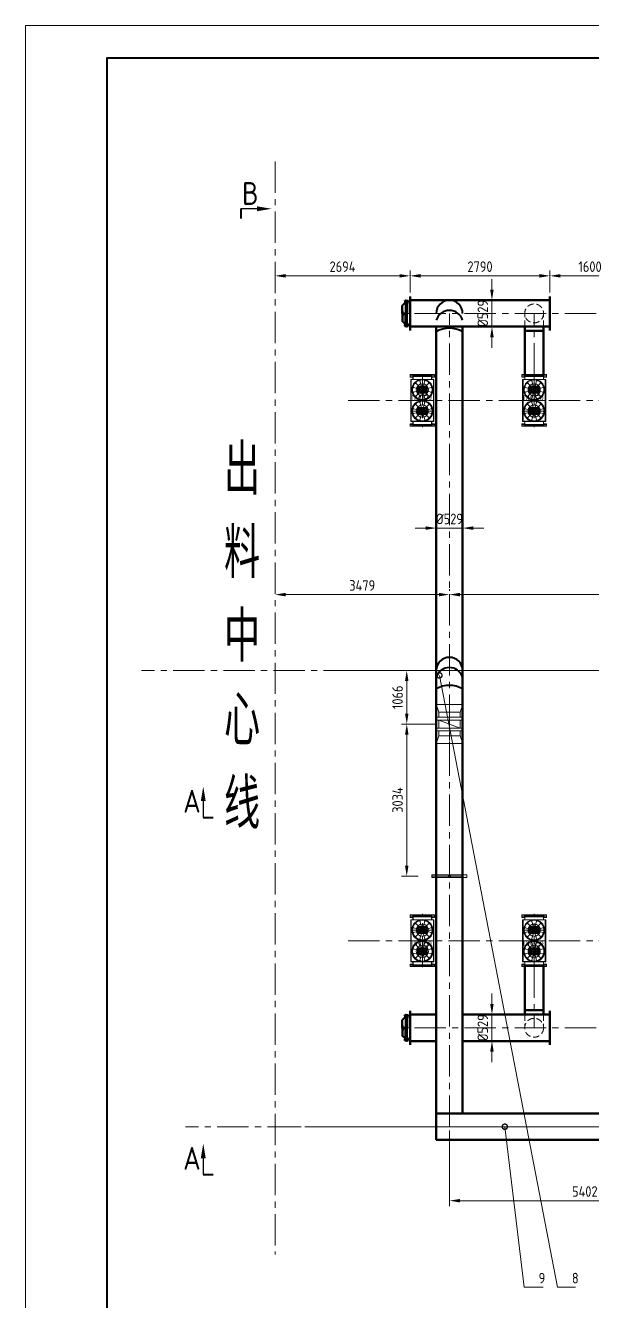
# Model space of a CAD drawing. Header units: millimetres. Extents: x 188205 to 604756, y -401673 to 15123.
# Drawn here: x 342709 to 354019, y -366133 to -340676 of the extents above; entities that cross this region are included whole.
import ezdxf
from ezdxf.enums import TextEntityAlignment as Align

# ---------------------------------------------------------------- set-up
doc = ezdxf.new("R2010")
doc.units = ezdxf.units.MM
doc.header["$LTSCALE"] = 500
for name, pattern in [('CENTER', [2, 1.25, -0.25, 0.25, -0.25]), ('CONTINOUS', [0]), ('DASHED2', [0.375, 0.25, -0.125]), ('PHANTOM2', [1.25, 0.625, -0.125, 0.125, -0.125, 0.125, -0.125])]:
    doc.linetypes.add(name, pattern=pattern)
for name, color, linetype, lineweight in [('2D', 4, 'PHANTOM2', 20), ('BIAOZHU', 3, 'Continuous', 25), ('SHI', 7, 'Continuous', 40), ('WEN', 3, 'Continuous', 20), ('XI', 2, 'Continuous', 20), ('XU', 6, 'DASHED2', 20), ('ZHONG', 1, 'CENTER', 20), ('中心线', 1, 'CENTER', 18)]:
    doc.layers.add(name, color=color, linetype=linetype, lineweight=lineweight)
doc.layers.add('air', color=7, linetype='Continuous', lineweight=50, true_color=0x77bec0)
doc.layers.add('HAN', color=9, linetype='Continuous')
doc.layers.add('X1', color=4, linetype='Continuous')
doc.styles.add('GB', font='gbenor.shx', dxfattribs={"bigfont": 'gbcbig.shx'})
doc.dimstyles.new('ISO-60', dxfattribs={"dimscale": 60, "dimtxt": 3.5, "dimasz": 3.5, "dimexe": 1.8, "dimexo": 1.25, "dimgap": 1.3, "dimtad": 1, "dimrnd": 1, "dimdsep": 46, "dimtxsty": 'GB', "dimcen": 0, "dimclrd": 3, "dimclre": 3, "dimclrt": 256, "dimadec": 0, "dimazin": 0, "dimtfac": 1, "dimtix": 1, "dimtmove": 0, "dimatfit": 3, "dimldrblk": 'DOTSMALL', "dimfxl": 0, "dimlwd": 20, "dimlwe": 20, "dimarcsym": 0})
pattern_1 = [(45, (-4402.3579, -2894.9538), (-0.71178518, 0.71178518), [])]
pattern_2 = [(45, (-4402.3579, -2812.4112), (-0.71178518, 0.71178518), [])]
pattern_3 = [(45, (204.382, -1206.0965), (-3.558926, 3.558926), [])]
pattern_4 = [(45, (204.3822, -1206.0965), (-0.7117852, 0.7117852), [])]

# ---------------------------------------------------------------- blocks, each defined once
blk = doc.blocks.new('防爆膜-DN400')
at = {"layer": 'WEN'}
h = blk.add_hatch(dxfattribs=at)
h.set_pattern_fill('ANSI31', color=256, scale=8.05293, style=0)
h.set_pattern_definition(pattern_1)
h.paths.add_polyline_path([(-76, -41), (-77, -41), (-77, -135), (-76, -135)])
h = blk.add_hatch(dxfattribs=at)
h.set_pattern_fill('ANSI31', color=256, scale=8.05293, style=0)
h.set_pattern_definition(pattern_1)
h.paths.add_polyline_path([(-76, -135), (-77, -135), (-77, -209), (-76, -209)])
at = {"layer": 'X1'}
h = blk.add_hatch(dxfattribs=at)
h.set_pattern_fill('ANSI31', color=256, scale=40.26465, style=0)
h.set_pattern_definition(pattern_3)
h.paths.add_polyline_path([(-56, 256), (-56, 256), (-56, 258), (-69, 258), (-69, 251), (-56, 251)])
h.paths.add_polyline_path([(-79, 258), (-93, 258), (-93, 251), (-79, 251)])
h.paths.add_polyline_path([(-79, 231), (-79, 232), (-93, 232), (-93, 227), (-93, 214), (-77, 214), (-77, 229)])
h.paths.add_polyline_path([(-56, 232), (-69, 232), (-69, 231, -0.198912), (-69, 231), (-72, 229), (-72, 214), (-56, 214)])
h = blk.add_hatch(dxfattribs=at)
h.set_pattern_fill('ANSI31', color=256, scale=24.15879, style=0)
h.set_pattern_definition([(45, (-2178.5933, -2894.9538), (-2.1353555, 2.1353555), [])])
h.paths.add_polyline_path([(-152, 45), (-157, 48), (-157, 21), (-152, 18)])
h.paths.add_polyline_path([(-147, 42), (-152, 45), (-152, 18), (-147, 16)])
h.paths.add_polyline_path([(-152, 18), (-157, 21), (-157, 6), (-152, 6)])
h.paths.add_polyline_path([(-147, 16), (-152, 18), (-152, 6), (-147, 6)])
h.paths.add_polyline_path([(-147, 48), (-152, 48), (-152, 45), (-147, 42)])
h.paths.add_polyline_path([(-152, 48), (-157, 48), (-157, 48), (-152, 45)])
h.paths.add_polyline_path([(-152, -6), (-157, -6), (-157, -48), (-152, -48)])
h.paths.add_polyline_path([(-147, -6), (-152, -6), (-152, -48), (-147, -48)])
h = blk.add_hatch(dxfattribs=at)
h.set_pattern_fill('ANSI31', color=256, scale=8.05293, angle=90, style=0)
h.set_pattern_definition([(135, (204.3822, -1206.0965), (-0.7117852, -0.7117852), [])])
h.paths.add_polyline_path([(-76, 229), (-77, 229), (-77, 193), (-76, 193)])
h = blk.add_hatch(dxfattribs=at)
h.set_pattern_fill('ANSI31', color=256, scale=8.05293, angle=90, style=0)
h.set_pattern_definition([(135, (204.3822, -1200.7151), (-0.7117852, -0.7117852), [])])
h.paths.add_polyline_path([(-76, 193), (-77, 193), (-77, 193), (-77, 135), (-76, 135)])
h = blk.add_hatch(dxfattribs=at)
h.set_pattern_fill('ANSI31', color=256, scale=8.05293, style=0)
h.set_pattern_definition([(315, (-4402.3579, 2894.9538), (-0.71178518, -0.71178518), [])])
h.paths.add_polyline_path([(-76, 41), (-77, 41), (-77, 135), (-76, 135)])
h = blk.add_hatch(dxfattribs=at)
h.set_pattern_fill('ANSI31', color=256, scale=8.05293, style=0)
h.set_pattern_definition(pattern_4)
h.paths.add_polyline_path([(-76, 40), (-77, 40), (-77, 0), (-76, 0)])
at = {"layer": 'X1', "ltscale": 0.5}
h = blk.add_hatch(dxfattribs=at)
h.set_pattern_fill('ANSI37', color=256, scale=16.10586, style=0)
h.set_pattern_definition([(45, (204.3822, -1206.0965), (-1.4235704, 1.4235704), []), (135, (204.3822, -1206.0965), (-1.4235704, -1.4235704), [])])
h.paths.add_polyline_path([(-72, 229), (-76, 229), (-76, 214), (-72, 214)])
h = blk.add_hatch(dxfattribs=at)
h.set_pattern_fill('ANSI31', color=256, scale=40.26465, style=0)
h.set_pattern_definition(pattern_3)
h.paths.add_polyline_path([(-93, -232), (-79, -232), (-79, -231), (-77, -229), (-77, -214), (-93, -214)])
h.paths.add_polyline_path([(-93, -251), (-93, -256), (-93, -258), (-79, -258), (-79, -251)])
at = {"layer": 'X1'}
h = blk.add_hatch(dxfattribs=at)
h.set_pattern_fill('ANSI31', color=256, scale=8.05293, style=0)
h.set_pattern_definition(pattern_4)
h.paths.add_polyline_path([(-76, 0), (-77, 0), (-77, -41), (-76, -41)])
at = {"layer": 'X1', "ltscale": 0.5}
h = blk.add_hatch(dxfattribs=at)
h.set_pattern_fill('ANSI31', color=256, scale=8.05293, style=0)
h.set_pattern_definition(pattern_2)
h.paths.add_polyline_path([(-76, -126), (-77, -126), (-77, -188), (-76, -188)])
at = {"layer": 'X1'}
h = blk.add_hatch(dxfattribs=at)
h.set_pattern_fill('ANSI31', color=256, scale=8.05293, style=0)
h.set_pattern_definition(pattern_2)
h.paths.add_polyline_path([(-76, -188), (-77, -188), (-77, -230), (-76, -230)])
at = {"layer": 'X1', "ltscale": 0.5}
h = blk.add_hatch(dxfattribs=at)
h.set_pattern_fill('ANSI31', color=256, scale=40.26465, style=0)
h.set_pattern_definition(pattern_3)
h.paths.add_polyline_path([(-72, -229), (-69, -231, -0.198912), (-69, -231), (-69, -232), (-56, -232), (-56, -227), (-56, -214), (-72, -214)])
h.paths.add_polyline_path([(-56, -258), (-56, -251), (-69, -251), (-69, -258)])
at = {"layer": '2D'}
for p, q in [((-61, 0), (-61, 214)), ((-61, 213), (0, 213)), ((-61, 210), (0, 210)), ((-61, 0), (-61, -214)), ((-61, -210), (0, -210)), ((-61, -213), (0, -213))]:
    blk.add_line(p, q, dxfattribs=at)
at = {"layer": 'HAN', "linetype": 'Continuous'}
for p, q in [((-160, 6), (-143, 6)), ((-97, 6), (-106, 6)), ((-82, 6), (-81, 6)), ((-160, -6), (-143, -6)), ((-97, -6), (-106, -6)), ((-82, -6), (-81, -6))]:
    blk.add_line(p, q, dxfattribs=at)
at = {"layer": 'HAN'}
for p, q in [((-91, 249), (-56, 249)), ((-91, 235), (-56, 235)), ((-38, 249), (-35, 249)), ((-38, 235), (-35, 235)), ((-91, -235), (-56, -235)), ((-91, -249), (-56, -249)), ((-38, -235), (-35, -235)), ((-38, -249), (-35, -249))]:
    blk.add_line(p, q, dxfattribs=at)
at = {"layer": 'SHI'}
for p, q in [((-105, 252), (-103, 256)), ((-103, 256), (-95, 256)), ((-95, 256), (-93, 256)), ((-95, 227), (-95, 256)), ((-95, 256), (-95, 228)), ((-93, 258), (-93, 10)), ((-79, 258), (-93, 258)), ((-79, 258), (-93, 258)), ((-93, 258), (-93, 199)), ((-93, 227), (-93, 256)), ((-79, 250), (-79, 258)), ((-69, 250), (-69, 258)), ((-69, 258), (-56, 258)), ((-56, 258), (-56, 0)), ((-56, 256), (-53, 256)), ((-56, 256), (-56, 228)), ((-56, 227), (-56, 256)), ((-53, 252), (-51, 256)), ((-53, 227), (-53, 256)), ((-51, 256), (-40, 256)), ((-38, 252), (-40, 256)), ((-160, 6), (-97, 6)), ((-160, -6), (-160, 6)), ((-160, 6), (-160, -6)), ((-160, 6), (-160, 6)), ((-157, 6), (-157, 48)), ((-157, 48), (-147, 48)), ((-97, 216), (-155, 158)), ((-155, 48), (-155, 158)), ((-155, 158), (-150, 156)), ((-93, 214), (-150, 156)), ((-150, 48), (-150, 156)), ((-147, 6), (-147, 48)), ((-143, 6), (-143, -6)), ((-106, 6), (-106, -6)), ((-105, 252), (-105, 231)), ((-105, 231), (-103, 228)), ((-103, 249), (-95, 249)), ((-103, 235), (-95, 235)), ((-103, 228), (-95, 228)), ((-97, 228), (-97, 216)), ((-97, 216), (-93, 214)), ((-97, -10), (-97, 10)), ((-91, 10), (-97, 10)), ((-91, 6), (-97, 6)), ((-95, 227), (-93, 227)), ((-93, 251), (-79, 251)), ((-93, 250), (-56, 250)), ((-93, 234), (-56, 234)), ((-93, 232), (-56, 232)), ((-91, 250), (-91, 234)), ((-89, 8), (-91, 10)), ((-89, -10), (-89, 10)), ((-83, 10), (-89, 10)), ((-89, -8), (-89, 8)), ((-83, 6), (-89, 6)), ((-82, 8), (-83, 10)), ((-82, -8), (-82, 8)), ((-82, 6), (-81, 6)), ((-81, 214), (-81, 0)), ((-81, 6), (-81, -6)), ((-81, -6), (-81, 6)), ((-81, 6), (-81, 6)), ((-79, 231), (-79, 234)), ((-79, 231), (-77, 229)), ((-79, 231), (-77, 229)), ((-77, 229), (-77, 0)), ((-77, 229), (-77, 188)), ((-77, 229), (-77, 188)), ((-77, 214), (-77, 0)), ((-77, 209), (-77, 0)), ((-77, 188), (-77, 209)), ((-76, 229), (-76, 0)), ((-75, 194), (-71, 199)), ((-75, 194), (-75, 0)), ((-69, 231), (-72, 229)), ((-72, 229), (-72, 198)), ((-72, 214), (-56, 214)), ((-72, 193), (-68, 197)), ((-72, 193), (-72, 0)), ((-71, 214), (-71, 199)), ((-69, 251), (-56, 251)), ((-69, 231), (-69, 234)), ((-68, 214), (-68, 197)), ((-56, 227), (-53, 227)), ((-53, 252), (-53, 231)), ((-53, 231), (-51, 228)), ((-51, 249), (-40, 249)), ((-51, 235), (-40, 235)), ((-51, 228), (-40, 228)), ((-38, 231), (-40, 228)), ((-38, 252), (-38, 231)), ((-38, 250), (-36, 250)), ((-38, 234), (-36, 234)), ((-35, 249), (-36, 250)), ((-36, 250), (-36, 234)), ((-36, 234), (-35, 235)), ((-35, 249), (-35, 235)), ((-160, -6), (-97, -6)), ((-160, -6), (-160, -6)), ((-157, -6), (-157, -48)), ((-157, -48), (-147, -48)), ((-155, -48), (-155, -158)), ((-155, -158), (-150, -156)), ((-97, -216), (-155, -158)), ((-150, -48), (-150, -156)), ((-93, -214), (-150, -156)), ((-147, -6), (-147, -48)), ((-105, -231), (-103, -228)), ((-105, -252), (-105, -231)), ((-105, -252), (-103, -256)), ((-103, -228), (-95, -228)), ((-103, -235), (-95, -235)), ((-103, -249), (-95, -249)), ((-91, -6), (-97, -6)), ((-91, -10), (-97, -10)), ((-97, -216), (-93, -214)), ((-97, -228), (-97, -216)), ((-95, -227), (-93, -227)), ((-95, -227), (-95, -256)), ((-95, -256), (-95, -228)), ((-93, -258), (-93, -10)), ((-93, -258), (-93, -192)), ((-93, -227), (-93, -256)), ((-93, -232), (-56, -232)), ((-93, -234), (-56, -234)), ((-93, -250), (-56, -250)), ((-93, -251), (-79, -251)), ((-89, -8), (-91, -10)), ((-91, -250), (-91, -234)), ((-83, -6), (-89, -6)), ((-83, -10), (-89, -10)), ((-82, -8), (-83, -10)), ((-82, -6), (-81, -6)), ((-81, -214), (-81, 0)), ((-81, -6), (-81, -6)), ((-79, -231), (-77, -229)), ((-79, -231), (-77, -229)), ((-79, -231), (-79, -234)), ((-79, -250), (-79, -258)), ((-77, -209), (-77, 0)), ((-77, -214), (-77, 0)), ((-77, -229), (-77, 0)), ((-76, -229), (-76, 0)), ((-75, -194), (-75, 0)), ((-75, -194), (-71, -199)), ((-72, -193), (-72, 0)), ((-72, -193), (-68, -197)), ((-72, -229), (-72, -198)), ((-72, -214), (-56, -214)), ((-69, -231), (-72, -229)), ((-71, -214), (-71, -199)), ((-69, -231), (-69, -234)), ((-69, -250), (-69, -258)), ((-69, -251), (-56, -251)), ((-68, -214), (-68, -197)), ((-56, -258), (-56, 0)), ((-56, -227), (-53, -227)), ((-56, -227), (-56, -256)), ((-56, -256), (-56, -228)), ((-53, -227), (-53, -256)), ((-53, -231), (-51, -228)), ((-53, -252), (-53, -231)), ((-53, -252), (-51, -256)), ((-51, -228), (-40, -228)), ((-51, -235), (-40, -235)), ((-51, -249), (-40, -249)), ((-38, -231), (-40, -228)), ((-38, -252), (-40, -256)), ((-38, -252), (-38, -231)), ((-38, -234), (-36, -234)), ((-38, -250), (-36, -250)), ((-36, -234), (-35, -235)), ((-36, -250), (-36, -234)), ((-35, -249), (-36, -250)), ((-35, -249), (-35, -235)), ((-103, -256), (-95, -256)), ((-95, -256), (-93, -256)), ((-79, -258), (-93, -258)), ((-79, -258), (-93, -258)), ((-69, -258), (-56, -258)), ((-56, -256), (-53, -256)), ((-51, -256), (-40, -256))]:
    blk.add_line(p, q, dxfattribs=at)
at = {"layer": 'SHI', "ltscale": 0.5}
for p, q in [((-93, 214), (-77, 214)), ((-77, 229), (-72, 229)), ((-77, 215), (-77, 215)), ((-76, 214), (-72, 214)), ((-93, -214), (-77, -214)), ((-77, -229), (-72, -229)), ((-76, -214), (-72, -214))]:
    blk.add_line(p, q, dxfattribs=at)
at = {"layer": 'SHI'}
for centre, radius, start, end in [((-100, 253), 5.6, 188.9393, 231.0607), ((-92, 242), 13.1, 147.7958, 212.2042), ((-100, 230), 5.6, 128.9393, 171.0607), ((-93, 9), 3.39, 311.5501, 348.4499), ((-107, 0), 18.1, 340.1469, 19.8531), ((-85, 9), 3.39, 311.5501, 348.4499), ((-100, 0), 18.1, 340.1469, 19.8531), ((-70, 231), 0.403, 315, 0), ((-48, 253), 5.6, 188.9393, 231.0607), ((-40, 242), 13.1, 147.7958, 212.2042), ((-48, 230), 5.6, 128.9393, 171.0607), ((-44, 253), 5.6, 308.9393, 351.0607), ((-51, 242), 13.1, 327.7958, 32.2042), ((-44, 230), 5.6, 8.9393, 51.0607), ((-100, -230), 5.6, 188.9393, 231.0607), ((-92, -242), 13.1, 147.7958, 212.2042), ((-100, -253), 5.6, 128.9393, 171.0607), ((-93, -9), 3.39, 11.5501, 48.4499), ((-85, -9), 3.39, 11.5501, 48.4499), ((-70, -231), 0.403, 0, 45), ((-48, -230), 5.6, 188.9393, 231.0607), ((-40, -242), 13.1, 147.7958, 212.2042), ((-48, -253), 5.6, 128.9393, 171.0607), ((-44, -230), 5.6, 308.9393, 351.0607), ((-51, -242), 13.1, 327.7958, 32.2042), ((-44, -253), 5.6, 8.9393, 51.0607)]:
    blk.add_arc(centre, radius, start, end, dxfattribs=at)
at = {"layer": 'WEN', "ltscale": 0.5}
for points in [[(-83, 214), (-81, 211), (-81, 214)], [(-68, 210), (-64, 214), (-68, 214)], [(-83, -214), (-81, -211), (-81, -214)], [(-68, -210), (-64, -214), (-68, -214)], [(-68, -210), (-64, -214), (-68, -214)]]:
    blk.add_solid(points, dxfattribs=at)
at = {"layer": 'ZHONG'}
for p, q in [((-165, 0), (0, 0)), ((-95, 215), (-152, 157)), ((-152, 0), (-152, 157)), ((-27, 242), (-109, 242)), ((-95, 225), (-95, 215)), ((-152, 0), (-152, -157)), ((-95, -215), (-152, -157)), ((-27, -242), (-109, -242)), ((-95, -225), (-95, -215))]:
    blk.add_line(p, q, dxfattribs=at)
blk = doc.blocks.new('jt-dn400-a')
at = {"linetype": 'CONTINOUS'}
for p, q in [((-386, -265), (-386, 265)), ((-136, -270), (-136, 270)), ((-80, -270), (-80, 270)), ((80, -270), (80, 270)), ((136, -270), (136, 270)), ((386, -265), (386, 265)), ((-136, 213), (-236, 213)), ((-236, -213), (-236, 213)), ((136, 213), (236, 213)), ((236, -213), (236, 213)), ((-136, -213), (-236, -213)), ((136, -213), (236, -213))]:
    blk.add_line(p, q, dxfattribs=at)
for p, q in [((-236, 213), (-386, 265)), ((-136, 270), (-80, 270)), ((80, 270), (136, 270)), ((236, 213), (386, 265)), ((-80, 213), (80, 213)), ((-80, -213), (80, 213)), ((-236, -213), (-386, -265)), ((-80, -213), (80, -213)), ((236, -213), (386, -265)), ((-136, -270), (-80, -270)), ((80, -270), (136, -270))]:
    blk.add_line(p, q)
at = {"layer": '中心线', "ltscale": 0.1}
blk.add_line((-420, 0), (412, 0), dxfattribs=at)
blk = doc.blocks.new('air-master-1')
blk.add_lwpolyline([(-31280, 4975), (-30580, 4975), (-30580, 5025), (-31280, 5025)], close=True)
blk.add_circle((-30930, 5000), 25)
at = {"layer": 'air'}
for p, q in [((-31715, 16566), (-31715, 15886)), ((-28925, 16566), (-28925, 15886)), ((-31715, 16491), (-28925, 16491)), ((-31715, 15962), (-28925, 15962)), ((-31195, -265), (-31195, 15962)), ((-30666, 264), (-30666, 15962)), ((-31715, 1634), (-31715, 2314)), ((-28925, 1634), (-28925, 2314)), ((-31715, 2238), (-31195, 2238)), ((-30666, 2238), (-28925, 2238)), ((-31715, 1709), (-31195, 1709)), ((-30666, 1709), (-28925, 1709)), ((-25528, 264), (-31195, 264)), ((-25528, -265), (-31195, -265))]:
    blk.add_line(p, q, dxfattribs=at)
at = {"layer": 'SHI'}
for centre, radius, start, end in [((-30930, 16226), 264, 0, 180), ((-30930, 16008), 277, 17.588, 162.412), ((-30930, 15402), 529, 60, 120), ((-30930, 9100), 264, 0, 180), ((-30930, 8882), 277, 17.588, 162.412), ((-30930, 8276), 529, 60, 120)]:
    blk.add_arc(centre, radius, start, end, dxfattribs=at)
at = {"layer": 'ZHONG'}
for p, q in [((-15003, 16226), (-31833, 16226)), ((-30930, 0), (-30930, 16226)), ((-17218, 9100), (-33125, 9100)), ((-16307, 9100), (-33125, 9100)), ((-31280, 5000), (-30580, 5000)), ((-15003, 1974), (-31833, 1974)), ((-33139, 0), (0, 0)), ((-12937, 0), (-36196, 0)), ((-12137, 0), (-34143, 0))]:
    blk.add_line(p, q, dxfattribs=at)
blk.add_blockref('防爆膜-DN400', (-31715, 16226))
at = {"rotation": 90}
blk.add_blockref('jt-dn400-a', (-30930, 8034), dxfattribs=at)
at = {"xscale": -1, "rotation": 180}
blk.add_blockref('防爆膜-DN400', (-31715, 1974), dxfattribs=at)
blk = doc.blocks.new('剖切箭头(左上)')
at = {"layer": 'BIAOZHU'}
blk.add_line((0, 5), (0, 0), dxfattribs=at)
blk.add_solid([(-0.75, 5), (0.75, 5), (0, 9.5)], dxfattribs=at)
at = {"layer": 'SHI'}
blk.add_line((0, 0), (3, 0), dxfattribs=at)
at = {"layer": 'BIAOZHU', "style": 'GB', "flags": 8}
blk.add_attdef('A', text='', height=7, dxfattribs=at).set_placement((-1.3, 1.46), align=Align.RIGHT)
blk = doc.blocks.new('剖切箭头(上右)')
at = {"layer": 'BIAOZHU'}
blk.add_line((5, 0), (0, 0), dxfattribs=at)
blk.add_solid([(5, 0.75), (5, -0.75), (9.5, 0)], dxfattribs=at)
at = {"layer": 'SHI'}
blk.add_line((0, 0), (0, -3), dxfattribs=at)
at = {"layer": 'BIAOZHU', "style": 'GB', "flags": 8}
blk.add_attdef('A', (0.41, 1.2), '', height=7, dxfattribs=at)
blk = doc.blocks.new('*D168')
at = {"layer": 'Defpoints', "color": 0}
for p in [(350380, -345670), (347686, -345912), (350380, -346080)]:
    blk.add_point(p, dxfattribs=at)
at = {"layer": 'WEN', "color": 3, "lineweight": 20}
for p, q in [((347686, -345837), (347686, -345562)), ((347896, -345670), (350170, -345670)), ((350380, -346005), (350380, -345562))]:
    blk.add_line(p, q, dxfattribs=at)
at = {"layer": 'WEN', "color": 3}
for points in [[(347896, -345635), (347896, -345705), (347686, -345670)], [(350170, -345635), (350170, -345705), (350380, -345670)]]:
    blk.add_solid(points, dxfattribs=at)
at = {"layer": 'WEN', "insert": (349033, -345487), "char_height": 210, "attachment_point": 5, "style": 'GB'}
blk.add_mtext('2694', dxfattribs=at)
blk = doc.blocks.new('_DotSmall')
at = {"color": 0, "linetype": 'ByBlock', "const_width": 0.5}
blk.add_lwpolyline([(-0.0625, 0, 1), (0.0625, 0, 1)], format="xyb", close=True, dxfattribs=at)
blk = doc.blocks.new('*D169')
at = {"layer": 'Defpoints', "color": 0}
for p in [(353170, -345670), (350380, -346080), (353170, -346080)]:
    blk.add_point(p, dxfattribs=at)
at = {"layer": 'WEN', "color": 3, "lineweight": 20}
for p, q in [((350380, -346005), (350380, -345562)), ((350590, -345670), (352960, -345670)), ((353170, -346005), (353170, -345562))]:
    blk.add_line(p, q, dxfattribs=at)
at = {"layer": 'WEN', "color": 3}
for points in [[(350590, -345635), (350590, -345705), (350380, -345670)], [(352960, -345635), (352960, -345705), (353170, -345670)]]:
    blk.add_solid(points, dxfattribs=at)
at = {"layer": 'WEN', "insert": (351775, -345487), "char_height": 210, "attachment_point": 5, "style": 'GB'}
blk.add_mtext('2790', dxfattribs=at)
blk = doc.blocks.new('*D170')
at = {"layer": 'Defpoints', "color": 0}
for p in [(354770, -345670), (353170, -346080), (354770, -346080)]:
    blk.add_point(p, dxfattribs=at)
at = {"layer": 'WEN', "color": 3, "lineweight": 20}
for p, q in [((353170, -346005), (353170, -345562)), ((353380, -345670), (354560, -345670)), ((354770, -346005), (354770, -345562))]:
    blk.add_line(p, q, dxfattribs=at)
at = {"layer": 'WEN', "color": 3}
for points in [[(353380, -345635), (353380, -345705), (353170, -345670)], [(354560, -345635), (354560, -345705), (354770, -345670)]]:
    blk.add_solid(points, dxfattribs=at)
at = {"layer": 'WEN', "insert": (353970, -345487), "char_height": 210, "attachment_point": 5, "style": 'GB'}
blk.add_mtext('1600', dxfattribs=at)
blk = doc.blocks.new('*D174')
at = {"layer": 'Defpoints', "color": 0}
for p in [(352007, -346155), (352013, -346155), (352007, -346684)]:
    blk.add_point(p, dxfattribs=at)
at = {"layer": 'WEN', "color": 3, "lineweight": 20}
for p, q in [((352013, -345945), (352013, -345735)), ((352013, -346684), (352013, -346155)), ((352082, -346155), (352121, -346155)), ((352082, -346684), (352121, -346684)), ((352013, -346894), (352013, -347104))]:
    blk.add_line(p, q, dxfattribs=at)
at = {"layer": 'WEN', "color": 3}
for points in [[(351978, -345945), (352048, -345945), (352013, -346155)], [(351978, -346894), (352048, -346894), (352013, -346684)]]:
    blk.add_solid(points, dxfattribs=at)
at = {"layer": 'WEN', "insert": (351830, -346420), "char_height": 210, "attachment_point": 5, "rotation": 90, "style": 'GB'}
blk.add_mtext('%%c529', dxfattribs=at)
blk = doc.blocks.new('*D187')
at = {"layer": 'Defpoints', "color": 0}
for p in [(351165, -362646), (356567, -363056), (351165, -364122)]:
    blk.add_point(p, dxfattribs=at)
at = {"layer": 'WEN', "color": 3, "lineweight": 20}
for p, q in [((351165, -362721), (351165, -364230)), ((356567, -363131), (356567, -364230)), ((356357, -364122), (351375, -364122))]:
    blk.add_line(p, q, dxfattribs=at)
at = {"layer": 'WEN', "color": 3}
for points in [[(351375, -364087), (351375, -364157), (351165, -364122)], [(356357, -364087), (356357, -364157), (356567, -364122)]]:
    blk.add_solid(points, dxfattribs=at)
at = {"layer": 'WEN', "insert": (353866, -363939), "char_height": 210, "attachment_point": 5, "style": 'GB'}
blk.add_mtext('5402', dxfattribs=at)
blk = doc.blocks.new('*D189')
at = {"layer": 'Defpoints', "color": 0}
for p in [(352007, -360407), (352013, -360407), (352007, -360936)]:
    blk.add_point(p, dxfattribs=at)
at = {"layer": 'WEN', "color": 3, "lineweight": 20}
for p, q in [((352013, -360197), (352013, -359987)), ((352013, -360936), (352013, -360407)), ((352082, -360407), (352121, -360407)), ((352082, -360936), (352121, -360936)), ((352013, -361146), (352013, -361356))]:
    blk.add_line(p, q, dxfattribs=at)
at = {"layer": 'WEN', "color": 3}
for points in [[(351978, -360197), (352048, -360197), (352013, -360407)], [(351978, -361146), (352048, -361146), (352013, -360936)]]:
    blk.add_solid(points, dxfattribs=at)
at = {"layer": 'WEN', "insert": (351830, -360672), "char_height": 210, "attachment_point": 5, "rotation": 90, "style": 'GB'}
blk.add_mtext('%%c529', dxfattribs=at)
blk = doc.blocks.new('*D192')
at = {"layer": 'Defpoints', "color": 0}
for p in [(350900, -350703), (351429, -350703), (351429, -350703)]:
    blk.add_point(p, dxfattribs=at)
at = {"layer": 'WEN', "color": 3, "lineweight": 20}
for p, q in [((350690, -350703), (350480, -350703)), ((350900, -350628), (350900, -350595)), ((350900, -350703), (351429, -350703)), ((351429, -350628), (351429, -350595)), ((351639, -350703), (351849, -350703))]:
    blk.add_line(p, q, dxfattribs=at)
at = {"layer": 'WEN', "color": 3}
for points in [[(350690, -350668), (350690, -350738), (350900, -350703)], [(351639, -350668), (351639, -350738), (351429, -350703)]]:
    blk.add_solid(points, dxfattribs=at)
at = {"layer": 'WEN', "insert": (351165, -350520), "char_height": 210, "attachment_point": 5, "style": 'GB'}
blk.add_mtext('%%c529', dxfattribs=at)
blk = doc.blocks.new('*D208')
at = {"layer": 'Defpoints', "color": 0}
for p in [(350376, -353546), (350314, -354612), (350966, -354612)]:
    blk.add_point(p, dxfattribs=at)
at = {"layer": 'WEN', "color": 3, "lineweight": 20}
for p, q in [((350301, -353546), (350206, -353546)), ((350314, -353756), (350314, -354402)), ((350891, -354612), (350206, -354612))]:
    blk.add_line(p, q, dxfattribs=at)
at = {"layer": 'WEN', "color": 3}
for points in [[(350279, -353756), (350349, -353756), (350314, -353546)], [(350279, -354402), (350349, -354402), (350314, -354612)]]:
    blk.add_solid(points, dxfattribs=at)
at = {"layer": 'WEN', "insert": (350131, -354079), "char_height": 210, "attachment_point": 5, "rotation": 90, "style": 'GB'}
blk.add_mtext('1066', dxfattribs=at)
blk = doc.blocks.new('*D209')
at = {"layer": 'Defpoints', "color": 0}
for p in [(350966, -354612), (350314, -357646), (350616, -357646)]:
    blk.add_point(p, dxfattribs=at)
at = {"layer": 'WEN', "color": 3, "lineweight": 20}
for p, q in [((350891, -354612), (350206, -354612)), ((350314, -354822), (350314, -357436)), ((350541, -357646), (350206, -357646))]:
    blk.add_line(p, q, dxfattribs=at)
at = {"layer": 'WEN', "color": 3}
for points in [[(350279, -354822), (350349, -354822), (350314, -354612)], [(350279, -357436), (350349, -357436), (350314, -357646)]]:
    blk.add_solid(points, dxfattribs=at)
at = {"layer": 'WEN', "insert": (350131, -356129), "char_height": 210, "attachment_point": 5, "rotation": 90, "style": 'GB'}
blk.add_mtext('3034', dxfattribs=at)
blk = doc.blocks.new('*D645')
at = {"layer": 'Defpoints', "color": 0}
for p in [(347686, -352030), (351165, -352030), (351165, -352030)]:
    blk.add_point(p, dxfattribs=at)
at = {"layer": 'WEN', "color": 3, "lineweight": 20}
for p, q in [((347686, -351955), (347686, -351922)), ((347896, -352030), (350955, -352030)), ((351165, -351955), (351165, -351922))]:
    blk.add_line(p, q, dxfattribs=at)
at = {"layer": 'WEN', "color": 3}
for points in [[(347896, -351995), (347896, -352065), (347686, -352030)], [(350955, -351995), (350955, -352065), (351165, -352030)]]:
    blk.add_solid(points, dxfattribs=at)
at = {"layer": 'WEN', "insert": (349425, -351847), "char_height": 210, "attachment_point": 5, "style": 'GB'}
blk.add_mtext('3479', dxfattribs=at)
blk = doc.blocks.new('*D646')
at = {"layer": 'Defpoints', "color": 0}
for p in [(351165, -352030), (357882, -352030), (357882, -352030)]:
    blk.add_point(p, dxfattribs=at)
at = {"layer": 'WEN', "color": 3, "lineweight": 20}
for p, q in [((351165, -351955), (351165, -351922)), ((351375, -352030), (357672, -352030)), ((357882, -351955), (357882, -351922))]:
    blk.add_line(p, q, dxfattribs=at)
at = {"layer": 'WEN', "color": 3}
for points in [[(351375, -351995), (351375, -352065), (351165, -352030)], [(357672, -351995), (357672, -352065), (357882, -352030)]]:
    blk.add_solid(points, dxfattribs=at)
at = {"layer": 'WEN', "insert": (354523, -351847), "char_height": 210, "attachment_point": 5, "style": 'GB'}
blk.add_mtext('6717', dxfattribs=at)
blk = doc.blocks.new('wf-3tf-dn350-c')
for p, q in [((-189, 514), (-245, 514)), ((-245, 514), (-245, 490)), ((-190, 490), (-190, 514)), ((-190, 514), (245, 514)), ((190, 490), (190, 514)), ((245, 514), (245, 490)), ((0, 490), (-245, 490)), ((-245, 466), (-245, 490)), ((0, 490), (-245, 490)), ((-189, 466), (-245, 466)), ((-230, -420), (-230, 420)), ((-230, 420), (230, 420)), ((-230, -420), (-230, 420)), ((-220, -420), (-220, 420)), ((-220, -420), (-220, 420)), ((-220, 415), (220, 415)), ((0, 212), (-203, 266)), ((-201, 264), (-177, 261)), ((-190, 490), (-190, 466)), ((-187, 275), (-190, 250)), ((-189, 500), (0, 500)), ((0, 500), (-189, 500)), ((-189, 415), (-189, 480)), ((-189, 480), (0, 480)), ((0, 480), (-189, 480)), ((0, 415), (-189, 415)), ((-184, 415), (-184, 480)), ((0, 212), (-149, 361)), ((-148, 358), (-128, 343)), ((-131, 360), (-146, 340)), ((-98, 143), (-98, 281)), ((-98, 281), (98, 281)), ((-98, 264), (98, 264)), ((-84, 143), (-84, 281)), ((-69, 143), (-69, 281)), ((-39, 406), (-62, 396)), ((-55, 412), (-46, 389)), ((0, 212), (-54, 415)), ((188, 500), (0, 500)), ((0, 500), (188, 500)), ((0, 490), (245, 490)), ((0, 490), (245, 490)), ((188, 480), (0, 480)), ((0, 480), (188, 480)), ((0, 415), (188, 415)), ((0, 212), (54, 415)), ((0, 212), (149, 361)), ((0, 212), (203, 266)), ((63, 399), (38, 402)), ((52, 413), (49, 389)), ((69, 143), (69, 281)), ((84, 143), (84, 281)), ((98, 143), (98, 281)), ((148, 343), (128, 358)), ((146, 360), (131, 340)), ((200, 267), (177, 258)), ((184, 415), (184, 480)), ((194, 251), (184, 274)), ((188, 415), (188, 480)), ((188, 466), (245, 466)), ((190, 490), (190, 466)), ((220, 420), (220, -420)), ((220, 420), (220, -420)), ((230, 420), (230, -420)), ((230, 420), (230, -420)), ((230, -91), (230, 389)), ((230, 32), (230, 389)), ((230, 320), (230, 330)), ((245, 466), (245, 490)), ((0, 212), (-203, 158)), ((-200, 157), (-177, 166)), ((-194, 173), (-184, 150)), ((0, 212), (-149, 63)), ((-148, 81), (-128, 66)), ((-146, 64), (-131, 84)), ((-98, 160), (98, 160)), ((-98, 143), (98, 143)), ((-63, 25), (-38, 22)), ((0, 212), (-54, 9)), ((-52, 11), (-49, 35)), ((0, 212), (54, 9)), ((0, 212), (149, 63)), ((0, 212), (203, 158)), ((39, 18), (62, 28)), ((55, 12), (46, 35)), ((148, 66), (128, 81)), ((131, 64), (146, 84)), ((201, 160), (177, 163)), ((187, 149), (190, 174)), ((230, 32), (220, 32)), ((220, 32), (220, 0)), ((220, 14), (230, 14)), ((220, 12), (230, 12)), ((230, 0), (230, 63)), ((230, 25), (230, 32)), ((230, 25), (230, 0)), ((230, -25), (230, 0)), ((0, -212), (-203, -158)), ((0, -212), (-203, -266)), ((-201, -160), (-177, -163)), ((-194, -251), (-184, -274)), ((-187, -149), (-190, -174)), ((0, -212), (-149, -63)), ((0, -212), (-149, -361)), ((-148, -66), (-128, -81)), ((-131, -64), (-146, -84)), ((-98, -281), (-98, -143)), ((-98, -143), (98, -143)), ((-98, -160), (98, -160)), ((-84, -281), (-84, -143)), ((-69, -281), (-69, -143)), ((-39, -18), (-62, -28)), ((-55, -12), (-46, -35)), ((0, -212), (-54, -9)), ((0, -212), (-54, -415)), ((-52, -281), (-52, -143)), ((0, -212), (54, -9)), ((0, -212), (149, -63)), ((0, -212), (203, -158)), ((0, -212), (54, -415)), ((0, -212), (149, -361)), ((0, -212), (203, -266)), ((63, -25), (38, -22)), ((52, -11), (49, -35)), ((52, -281), (52, -143)), ((69, -281), (69, -143)), ((84, -281), (84, -143)), ((98, -281), (98, -143)), ((148, -81), (128, -66)), ((146, -64), (131, -84)), ((200, -157), (177, -166)), ((194, -173), (184, -150)), ((187, -275), (190, -250)), ((220, -12), (230, -12)), ((220, -14), (230, -14)), ((220, -32), (220, -25)), ((230, -32), (220, -32)), ((230, 0), (230, -189)), ((230, 0), (230, -189)), ((230, -25), (230, -32)), ((230, -389), (230, -34)), ((230, -389), (230, -34)), ((-189, -466), (-245, -466)), ((-245, -466), (-245, -490)), ((0, -490), (-245, -490)), ((0, -490), (-245, -490)), ((-245, -514), (-245, -490)), ((-230, -420), (230, -420)), ((-220, -415), (220, -415)), ((-200, -267), (-177, -258)), ((-190, -490), (-190, -466)), ((-190, -490), (-190, -514)), ((0, -415), (-189, -415)), ((-189, -415), (-189, -480)), ((-189, -480), (0, -480)), ((0, -480), (-189, -480)), ((-189, -500), (0, -500)), ((0, -500), (-189, -500)), ((-184, -415), (-184, -480)), ((-148, -343), (-128, -358)), ((-146, -360), (-131, -340)), ((-98, -264), (98, -264)), ((-98, -281), (98, -281)), ((-63, -399), (-38, -402)), ((-52, -413), (-49, -389)), ((0, -415), (188, -415)), ((0, -420), (188, -420)), ((188, -480), (0, -480)), ((0, -480), (188, -480)), ((0, -490), (245, -490)), ((0, -490), (245, -490)), ((188, -500), (0, -500)), ((0, -500), (188, -500)), ((39, -406), (62, -396)), ((55, -412), (46, -389)), ((148, -358), (128, -343)), ((131, -360), (146, -340)), ((201, -264), (177, -261)), ((184, -415), (184, -480)), ((188, -415), (188, -480)), ((188, -466), (245, -466)), ((190, -490), (190, -466)), ((190, -490), (190, -514)), ((230, -330), (230, -320)), ((230, -330), (230, -320)), ((245, -466), (245, -490)), ((245, -514), (245, -490)), ((-189, -514), (-245, -514)), ((-190, -514), (245, -514))]:
    blk.add_line(p, q)
for points in [[(-198, 259), (-190, 252), (-181, 256), (-179, 267), (-187, 273), (-197, 269)], [(-149, 352), (-145, 342), (-134, 341), (-128, 349), (-132, 358), (-142, 360)], [(-89, 273), (-95, 264), (-89, 255), (-79, 255), (-74, 264), (-79, 273)], [(-57, 273), (-63, 264), (-57, 255), (-47, 255), (-42, 264), (-47, 273)], [(-59, 407), (-60, 397), (-52, 391), (-42, 395), (-41, 405), (-49, 411)], [(47, 410), (40, 402), (44, 393), (55, 391), (61, 399), (57, 409)], [(47, 273), (41, 264), (47, 255), (57, 255), (62, 264), (57, 273)], [(79, 273), (73, 264), (79, 255), (89, 255), (94, 264), (89, 273)], [(140, 361), (130, 357), (129, 346), (137, 340), (146, 344), (148, 354)], [(195, 271), (185, 272), (179, 264), (183, 254), (193, 253), (199, 261)], [(-195, 153), (-185, 152), (-179, 160), (-183, 170), (-193, 171), (-199, 163)], [(-140, 63), (-130, 67), (-129, 78), (-137, 84), (-146, 80), (-148, 70)], [(-89, 169), (-95, 160), (-89, 151), (-79, 151), (-74, 160), (-79, 169)], [(-57, 169), (-63, 160), (-57, 151), (-47, 151), (-42, 160), (-47, 169)], [(-47, 14), (-40, 22), (-44, 31), (-55, 33), (-61, 25), (-57, 15)], [(47, 169), (41, 160), (47, 151), (57, 151), (62, 160), (57, 169)], [(59, 17), (60, 27), (52, 33), (42, 29), (41, 19), (49, 13)], [(79, 169), (73, 160), (79, 151), (89, 151), (94, 160), (89, 169)], [(149, 72), (145, 82), (134, 83), (128, 75), (132, 66), (142, 64)], [(198, 165), (190, 172), (181, 168), (179, 157), (187, 151), (197, 155)], [(-195, -271), (-185, -272), (-179, -264), (-183, -254), (-193, -253), (-199, -261)], [(-198, -165), (-190, -172), (-181, -168), (-179, -157), (-187, -151), (-197, -155)], [(-149, -72), (-145, -82), (-134, -83), (-128, -75), (-132, -66), (-142, -64)], [(-89, -151), (-95, -160), (-89, -169), (-79, -169), (-74, -160), (-79, -151)], [(-57, -151), (-63, -160), (-57, -169), (-47, -169), (-42, -160), (-47, -151)], [(-59, -17), (-60, -27), (-52, -33), (-42, -29), (-41, -19), (-49, -13)], [(47, -14), (40, -22), (44, -31), (55, -33), (61, -25), (57, -15)], [(47, -151), (41, -160), (47, -169), (57, -169), (62, -160), (57, -151)], [(140, -63), (130, -67), (129, -78), (137, -84), (146, -80), (148, -70)], [(195, -153), (185, -152), (179, -160), (183, -170), (193, -171), (199, -163)], [(198, -259), (190, -252), (181, -256), (179, -267), (187, -273), (197, -269)], [(-140, -361), (-130, -357), (-129, -346), (-137, -340), (-146, -344), (-148, -354)], [(-89, -255), (-95, -264), (-89, -273), (-79, -273), (-74, -264), (-79, -255)], [(-57, -255), (-63, -264), (-57, -273), (-47, -273), (-42, -264), (-47, -255)], [(-47, -410), (-40, -402), (-44, -393), (-55, -391), (-61, -399), (-57, -409)], [(47, -255), (41, -264), (47, -273), (57, -273), (62, -264), (57, -255)], [(59, -407), (60, -397), (52, -391), (42, -395), (41, -405), (49, -411)], [(79, -255), (73, -264), (79, -273), (89, -273), (94, -264), (89, -255)], [(149, -352), (145, -342), (134, -341), (128, -349), (132, -358), (142, -360)]]:
    blk.add_lwpolyline(points, close=True)
for centre, radius in [((0, 212), 210), ((-189, 263), 9), ((0, 212), 196), ((-189, 263), 6), ((-138, 350), 9), ((-138, 350), 6), ((0, 212), 122), ((-84, 264), 9.09), ((-84, 264), 7), ((-84, 264), 6), ((-52, 264), 9.09), ((-51, 401), 9), ((-52, 264), 7), ((-52, 264), 6), ((-51, 401), 6), ((0, 212), 56), ((0, 212), 51.5), ((0, 212), 47), ((51, 401), 9), ((52, 264), 9.09), ((51, 401), 6), ((52, 264), 7), ((52, 264), 6), ((84, 264), 9.09), ((84, 264), 7), ((84, 264), 6), ((138, 350), 9), ((138, 350), 6), ((189, 263), 9), ((189, 263), 6), ((-189, 161), 9), ((-189, 161), 6), ((-138, 74), 9), ((-138, 74), 6), ((-84, 160), 9.09), ((-84, 160), 7), ((-84, 160), 6), ((-52, 160), 9.09), ((-51, 23), 9), ((-52, 160), 7), ((-52, 160), 6), ((-51, 23), 6), ((51, 23), 9), ((52, 160), 9.09), ((52, 160), 7), ((51, 23), 6), ((52, 160), 6), ((84, 160), 9.09), ((84, 160), 7), ((84, 160), 6), ((138, 74), 9), ((138, 74), 6), ((189, 161), 9), ((189, 161), 6), ((0, -212), 210), ((-189, -161), 9), ((-189, -263), 9), ((0, -212), 196), ((-189, -161), 6), ((-138, -74), 9), ((-138, -74), 6), ((0, -212), 122), ((-84, -160), 9.09), ((-84, -160), 7), ((-84, -160), 6), ((-52, -160), 9.09), ((-51, -23), 9), ((-52, -160), 7), ((-52, -160), 6), ((-51, -23), 6), ((51, -23), 9), ((52, -160), 9.09), ((51, -23), 6), ((52, -160), 7), ((52, -160), 6), ((84, -160), 9.09), ((84, -160), 7), ((84, -160), 6), ((138, -74), 9), ((138, -74), 6), ((189, -161), 9), ((189, -263), 9), ((189, -161), 6), ((-189, -263), 6), ((-138, -350), 9), ((-138, -350), 6), ((-84, -264), 9.09), ((-84, -264), 7), ((-84, -264), 6), ((-52, -264), 9.09), ((-51, -401), 9), ((-52, -264), 7), ((-52, -264), 6), ((-51, -401), 6), ((51, -401), 9), ((52, -264), 9.09), ((52, -264), 7), ((51, -401), 6), ((52, -264), 6), ((84, -264), 9.09), ((84, -264), 7), ((84, -264), 6), ((138, -350), 9), ((138, -350), 6), ((189, -263), 6)]:
    blk.add_circle(centre, radius)
for centre, radius, start, end in [((-189, 263), 5.25, 165, 73.9742), ((-138, 350), 5.25, 135, 43.9742), ((-84, 264), 5, 90, 0), ((-52, 264), 5, 90, 0), ((-51, 401), 5.25, 105, 13.9742), ((51, 401), 5.25, 75, 343.9742), ((52, 264), 5, 90, 0), ((84, 264), 5, 90, 0), ((138, 350), 5.25, 45, 313.9742), ((189, 263), 5.25, 15, 283.9742), ((-189, 161), 5.25, 195, 103.9742), ((-138, 74), 5.25, 225, 133.9742), ((-84, 160), 5, 90, 0), ((-52, 160), 5, 90, 0), ((-51, 23), 5.25, 255, 163.9742), ((51, 23), 5.25, 285, 193.9742), ((52, 160), 5, 90, 0), ((84, 160), 5, 90, 0), ((138, 74), 5.25, 315, 223.9742), ((189, 161), 5.25, 345, 253.9742), ((-189, -161), 5.25, 165, 73.9742), ((-138, -74), 5.25, 135, 43.9742), ((-84, -160), 5, 90, 0), ((-52, -160), 5, 90, 0), ((-51, -23), 5.25, 105, 13.9742), ((51, -23), 5.25, 75, 343.9742), ((52, -160), 5, 90, 0), ((84, -160), 5, 90, 0), ((138, -74), 5.25, 45, 313.9742), ((189, -161), 5.25, 15, 283.9742), ((-189, -263), 5.25, 195, 103.9742), ((-138, -350), 5.25, 225, 133.9742), ((-84, -264), 5, 90, 0), ((-52, -264), 5, 90, 0), ((-51, -401), 5.25, 255, 163.9742), ((51, -401), 5.25, 285, 193.9742), ((52, -264), 5, 90, 0), ((84, -264), 5, 90, 0), ((138, -350), 5.25, 315, 223.9742), ((189, -263), 5.25, 345, 253.9742)]:
    blk.add_arc(centre, radius, start, end)
at = {"layer": 'ZHONG'}
for p, q in [((0, -524), (0, 534)), ((-220, 0), (230, 0)), ((-208, 212), (208, 212)), ((-73, -212), (72, -212))]:
    blk.add_line(p, q, dxfattribs=at)
at = {"insert": (-220, 0), "char_height": 100, "attachment_point": 1, "style": 'GB'}
blk.add_mtext_dynamic_manual_height_columns('DN350', width=423.33, gutter_width=12.5, heights=[0], dxfattribs=at)
blk = doc.blocks.new('air-burner-all-a')
at = {"layer": 'ZHONG'}
for p, q in [((1462, 5390), (19214, 5390)), ((1462, -5390), (19214, -5390))]:
    blk.add_line(p, q, dxfattribs=at)
at = {"xscale": -1, "rotation": 180}
for p in [(2939, 5390), (5169, 5390), (7399, 5390), (9629, 5390), (11859, 5390), (14089, 5390), (16319, 5390), (18549, 5390)]:
    blk.add_blockref('wf-3tf-dn350-c', p, dxfattribs=at)
for p in [(2939, -5390), (5169, -5390), (7399, -5390), (9629, -5390), (11859, -5390), (14089, -5390), (16319, -5390), (18549, -5390)]:
    blk.add_blockref('wf-3tf-dn350-c', p)

msp = doc.modelspace()

# ---------------------------------------------------------------- linework, layer by layer
at = {"layer": 'air'}
for p, q in [((352666.712, -347641.509), (352666.712, -346684.009)), ((353043.712, -347641.509), (353043.712, -346684.009)), ((352666.712, -346769.509), (353043.712, -346769.509)), ((352666.712, -359449.509), (352666.712, -360407.009)), ((353043.712, -359449.509), (353043.712, -360407.009)), ((352666.712, -360321.509), (353043.712, -360321.509))]:
    msp.add_line(p, q, dxfattribs=at)
at = {"layer": 'SHI'}
msp.add_lwpolyline([(344333.636, -378635.955), (396723.636, -378635.955), (396723.636, -341325.955), (344333.636, -341325.955)], close=True, dxfattribs=at)
at = {"layer": 'XI'}
msp.add_lwpolyline([(342708.636, -379285.955), (397373.636, -379285.955), (397373.636, -340675.955), (342708.636, -340675.955)], close=True, dxfattribs=at)
at = {"layer": 'XU'}
for p, q in [((352666.712, -346684.009), (352666.712, -346419.509)), ((353043.712, -346684.009), (353043.712, -346419.509)), ((352666.712, -360407.009), (352666.712, -360671.509)), ((353043.712, -360407.009), (353043.712, -360671.509))]:
    msp.add_line(p, q, dxfattribs=at)
for centre in [(352855.212, -346419.509), (352855.212, -360671.509)]:
    msp.add_circle(centre, 188.5, dxfattribs=at)
at = {"layer": 'ZHONG'}
for p, q in [((347686.215, -343387.642), (347686.215, -365192.895)), ((352855.212, -346684.009), (352855.212, -346419.509)), ((352855.212, -347641.509), (352855.212, -346684.009)), ((368280.013, -353545.509), (345020.805, -353545.509)), ((352855.212, -359449.509), (352855.212, -360407.009)), ((352855.212, -360407.009), (352855.212, -360671.509))]:
    msp.add_line(p, q, dxfattribs=at)

# ---------------------------------------------------------------- block references
ref = msp.add_blockref('剖切箭头(上右)', (347001.052, -344331.868), dxfattribs=dict(xscale=65, yscale=65, zscale=65))
ref.add_attrib('A', 'B', (347027.526, -344253.616), dxfattribs={"layer": 'BIAOZHU', "height": 455, "style": 'GB'})
ref = msp.add_blockref('剖切箭头(左上)', (346254.32, -356474.332), dxfattribs=dict(xscale=65, yscale=65, zscale=65))
ref.add_attrib('A', 'A', (345854.14, -356379.594), dxfattribs={"layer": 'BIAOZHU', "height": 455, "style": 'GB'})
ref = msp.add_blockref('剖切箭头(左上)', (346254.32, -363598.691), dxfattribs=dict(xscale=65, yscale=65, zscale=65))
ref.add_attrib('A', 'A', (345854.14, -363503.954), dxfattribs={"layer": 'BIAOZHU', "height": 455, "style": 'GB'})
at = {"layer": 'WEN'}
for name, p in [('air-master-1', (382095.213, -362645.509)), ('air-burner-all-a', (347686.215, -353545.509))]:
    msp.add_blockref(name, p, dxfattribs=at)

# ---------------------------------------------------------------- texts
at = {"layer": 'WEN', "insert": (346668.408, -349035.785), "char_height": 1000, "width": 895.0476, "attachment_point": 1, "style": 'GB'}
msp.add_mtext('出料中心线', dxfattribs=at)
at = {"layer": 'WEN', "char_height": 210, "attachment_point": 7, "style": 'GB'}
for s, insert in [('9', (352945.397, -365771.169)), ('8', (353608.575, -365771.169))]:
    msp.add_mtext(s, dxfattribs=dict(at, insert=insert))

# ---------------------------------------------------------------- dimensions: what is measured, and where the dimension line sits
at = {"layer": 'WEN'}
for base, p1, p2, picture, middle in [((350380.219, -345669.859), (347686.215, -345912.198), (350380.219, -346079.509), '*D168', (349033.217, -345486.859)), ((351164.719, -352029.548), (347686.215, -352029.548), (351164.719, -352029.548), '*D645', (349425.467, -351846.548))]:
    dim = msp.add_linear_dim(base=base, p1=p1, p2=p2, dimstyle='ISO-60', dxfattribs=at)
    dim.commit()
    dim.dimension.update_dxf_attribs({"geometry": picture, "text_midpoint": middle})
for base, p1, p2, override, picture, middle in [((353170.219, -345669.859), (350380.219, -346079.509), (353170.219, -346079.509), {"dimtmove": 1}, '*D169', (351775.219, -345486.859)), ((354770.219, -345669.859), (353170.219, -346079.509), (354770.219, -346079.509), {"dimtmove": 1}, '*D170', (353970.219, -345486.859)), ((351429.219, -350702.798), (350900.219, -350702.798), (351429.219, -350702.798), {"dimpost": '%%c<>'}, '*D192', (351164.719, -350519.798)), ((357882.216, -352029.548), (351164.719, -352029.548), (357882.216, -352029.548), {"dimtmove": 1}, '*D646', (354523.468, -351846.548)), ((351164.719, -364121.675), (356567.216, -363055.509), (351164.719, -362645.509), {"dimtmove": 1}, '*D187', (353865.968, -363938.675))]:
    dim = msp.add_linear_dim(base=base, p1=p1, p2=p2, dimstyle='ISO-60', override=override, dxfattribs=at)
    dim.commit()
    dim.dimension.update_dxf_attribs({"geometry": picture, "text_midpoint": middle})
for base, p1, p2, override, picture, middle in [((352013.358, -346155.009), (352006.606, -346684.009), (352006.606, -346155.009), {"dimpost": '%%c<>'}, '*D174', (351830.358, -346419.509)), ((350313.549, -357645.509), (350965.719, -354611.509), (350615.719, -357645.509), {"dimtmove": 1}, '*D209', (350130.549, -356128.509)), ((352013.358, -360407.009), (352006.606, -360936.009), (352006.606, -360407.009), {"dimpost": '%%c<>'}, '*D189', (351830.358, -360671.509))]:
    dim = msp.add_linear_dim(base=base, p1=p1, p2=p2, angle=90, dimstyle='ISO-60', override=override, dxfattribs=at)
    dim.commit()
    dim.dimension.update_dxf_attribs({"geometry": picture, "text_midpoint": middle})
dim = msp.add_linear_dim(base=(350313.549, -354611.509), p1=(350375.702, -353545.509), p2=(350965.719, -354611.509), angle=90, dimstyle='ISO-60', dxfattribs=at)
dim.commit()
dim.dimension.update_dxf_attribs({"geometry": '*D208', "text_midpoint": (350130.549, -354078.509)})

# ---------------------------------------------------------------- leaders
at = {"layer": 'WEN', "annotation_type": 0, "has_hookline": 1, "hookline_direction": 0}
for points, text_width in [([(350965.719, -353640.695), (353320.575, -365849.169), (353530.575, -365849.169)], 70), ([(352270.241, -362645.509), (352657.397, -365849.169), (352867.397, -365849.169)], 89.166)]:
    msp.add_leader(points, dimstyle='ISO-60', override={"dimgap": 1.3, "dimtad": 1}, dxfattribs=dict(at, text_width=text_width))

doc.saveas('drawing.dxf')
